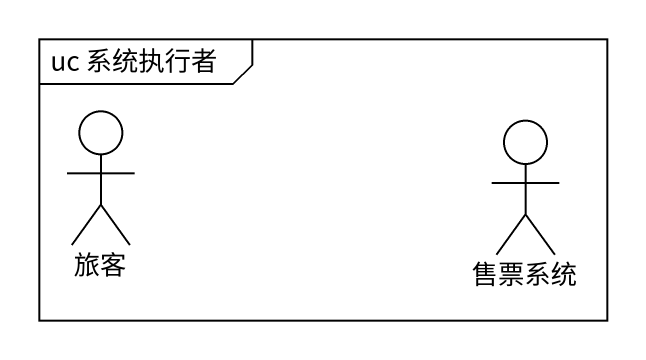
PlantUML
@startuml
mainframe uc 系统执行者
actor 旅客
actor 售票系统
@enduml
